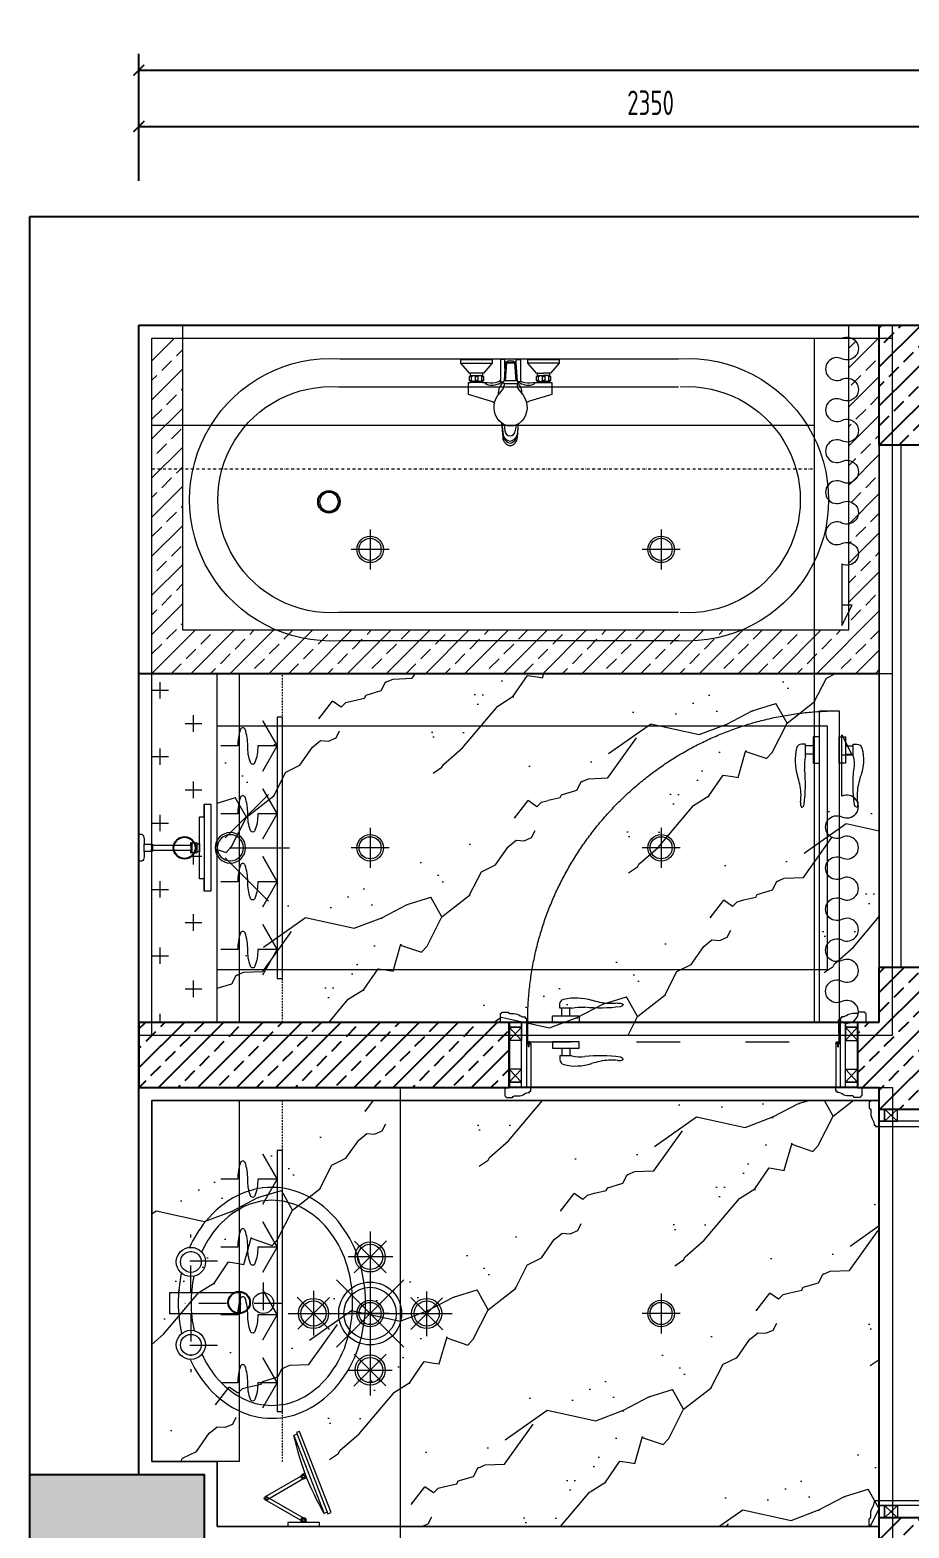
# Model space of a CAD drawing. Header units: millimetres. Extents: x 3162 to 221128, y -144913 to 11496.
# Drawn here: x 15367 to 17385, y -116039 to -112598 of the extents above; entities that cross this region are included whole.
import ezdxf

# ---------------------------------------------------------------- set-up
doc = ezdxf.new("R2010")
doc.units = ezdxf.units.MM
doc.header["$LTSCALE"] = 10
for name, pattern in [('ACAD_ISO03W100', [30, 12, -18]), ('CENTER', [50.8, 31.75, -6.35, 6.35, -6.35]), ('DASH', [8.89, 6.35, -2.54]), ('DASHDOT2', [12.7, 6.35, -3.175, 0, -3.175]), ('DOTE', [61.468, 50.8, -5.08, 0.508, -5.08]), ('HIDDEN', [9.525, 6.35, -3.175])]:
    doc.linetypes.add(name, pattern=pattern)
doc.layers.get('Defpoints').update_dxf_attribs({"color": 250})
for name, color, linetype, lineweight in [('FC-Doorsill【门槛线】', 8, 'Continuous', 0), ('FC-Hatch【平面填充】', 250, 'Continuous', 0), ('FC-Material【地坪分割线】', 138, 'Continuous', 0), ('FF-Complete【墙体完成线】', 6, 'Continuous', 0), ('FF-Curtain【平面窗帘】', 32, 'Continuous', 0), ('FF-Door【门】', 51, 'Continuous', 0), ('FF-FIXT【洁具】', 31, 'Continuous', 0), ('FF-MT【门套】', 20, 'Continuous', 0), ('FF-Win【窗】', 132, 'Continuous', 0), ('RC-dimensions', 44, 'Continuous', 0), ('RC-Lamplight【灯带】', 205, 'DASHDOT2', 0), ('RC-Lamps【天花灯具】', 2, 'Continuous', 0), ('RC-Modelling【天花造型】', 30, 'Continuous', 0), ('Wall Solid', 252, 'Continuous', 0)]:
    doc.layers.add(name, color=color, linetype=linetype, lineweight=lineweight)
for name, color, linetype in [('SYMBOL【符号】', 136, 'Continuous'), ('WALL_NEW【新建墙体】', 4, 'Continuous'), ('WALL【墙体】', 7, 'Continuous')]:
    doc.layers.add(name, color=color, linetype=linetype)
doc.styles.add('尺寸标注', font='ARCHS.SHX', dxfattribs={"width": 0.8})
doc.dimstyles.new('海龙1：25', dxfattribs={"dimscale": 25, "dimtxt": 2.25, "dimasz": 1, "dimexe": 1.5, "dimexo": 1, "dimgap": 1, "dimtad": 1, "dimdec": 0, "dimrnd": 5, "dimdsep": 46, "dimtxsty": '尺寸标注', "dimblk": 'ARCHTICK', "dimblk1": 'ARCHTICK', "dimblk2": 'ARCHTICK', "dimcen": 1, "dimclrd": 44, "dimclre": 44, "dimclrt": 2, "dimadec": 0, "dimazin": 0, "dimtfac": 1, "dimtdec": 0, "dimtix": 1, "dimtmove": 2, "dimatfit": 3, "dimldrblk": 'hl_arrow2', "dimfxl": 5, "dimfxlon": 1, "dimarcsym": 0})

# ---------------------------------------------------------------- blocks, each defined once
blk = doc.blocks.new('平面洗手盆_01')
at = {"linetype": 'DASHDOT2'}
for p, q in [((69.5, 23.9), (69.5, 157.9)), ((130.9, 96.8), (25.6, 96.8)), ((235.6, 47.8), (235.6, -47.9)), ((278.3, -0.1), (25.5, 0)), ((69.4, -24), (69.4, -157.9)), ((130.8, -96.9), (25.5, -96.8))]:
    blk.add_line(p, q, dxfattribs=at)
for p, q in [((182.6, 23.9), (20, 23.9)), ((20, 23.9), (20, -23.9)), ((182.6, 23.9), (182.5, -24)), ((182.5, -24), (20, -23.9))]:
    blk.add_line(p, q)
for centre, radius in [((69.5, 95.2), 33.5), ((69.5, 95.2), 23.9), ((235.6, 0.6), 23.9), ((69.4, -95.2), 33.5), ((69.4, -95.2), 23.9)]:
    blk.add_circle(centre, radius)
for centre, radius, start, end in [((277.5, 47.4), 224.1, 117.0522, 140.9541), ((255.4, 90.6), 175.7, 62.9478, 117.0522), ((233.4, 47.4), 224.1, 39.0459, 62.9478), ((277.5, 47.4), 194.7, 117.0522, 140.9541), ((255.4, 90.6), 146.2, 62.9478, 117.0522), ((233.4, 47.4), 194.7, 39.0459, 62.9478), ((312, 19.4), 268.6, 140.9541, 156.021), ((198.8, 19.4), 268.6, 18.571, 39.0459), ((312, 19.4), 239.1, 140.9541, 155.6677), ((198.8, 19.4), 239.1, 18.571, 39.0459), ((144.5, 1.2), 325.9, 360, 18.571), ((366.3, 1.2), 325.9, 167.8612, 192.4926), ((144.5, 1.2), 296.4, 0, 18.571), ((366.3, 1.2), 296.4, 168.0916, 192.4003), ((144.5, 1.2), 296.4, 341.429, 360), ((144.5, 1.2), 325.9, 341.429, 360), ((198.8, -17.1), 239.1, 320.9541, 341.429), ((198.8, -17.1), 268.6, 320.9541, 341.429), ((312, -17.1), 268.6, 204.5507, 219.0459), ((312, -17.1), 239.1, 204.736, 219.0459), ((277.5, -45.1), 194.7, 219.0459, 242.9478), ((233.4, -45.1), 194.7, 297.0522, 320.9541), ((277.5, -45.1), 224.1, 219.0459, 242.9478), ((233.4, -45.1), 224.1, 297.0522, 320.9541), ((255.4, -88.2), 146.2, 242.9478, 297.0522), ((255.4, -88.2), 175.7, 242.9478, 297.0522)]:
    blk.add_arc(centre, radius, start, end)
blk = doc.blocks.new('花洒平面')
at = {"color": 8}
for p, q in [((0, 207.8), (0, 345.7)), ((-23.2, 198.2), (-122.7, 297.6)), ((23.2, 198.2), (122.7, 297.6)), ((100, 150), (-100, 150)), ((10, 139.4), (-10, 139.4)), ((7.6, 138.4), (-7.5, 138.4)), ((11, 121.4), (-11, 121.4)), ((9.5, 133.4), (-9.5, 133.4)), ((6, 119.4), (-6, 119.4)), ((-8.5, 12), (8.5, 12)), ((-6.5, 32), (6.5, 32))]:
    blk.add_line(p, q, dxfattribs=at)
blk.add_lwpolyline([(11, 131.4, 0.992115), (11, 133.4), (9.5, 133.4, 0.130917), (7.6, 138.4), (9.5, 138.4, 0.413995), (10, 139.4), (71.3, 139.4), (71.3, 150), (100, 150), (100, 165), (-100, 165), (-100, 150), (-71.3, 150), (-71.3, 139.4), (-10, 139.4, 0.413995), (-9.5, 138.4), (-7.5, 138.4, 0.130917), (-9.5, 133.4), (-11, 133.4, 0.992115), (-11, 131.4, 0.003958), (-11, 131.4, 0.080962), (-11, 121.4, 1), (-11, 119.4), (-6, 119.4), (-6, 32), (-6.5, 32, 0.414214), (-8.5, 30), (-8.5, 12), (-21, 12, 0.261972), (-31, 7), (-31, 0), (31, 0), (31, 7, 0.261972), (21, 12), (8.5, 12), (8.5, 30, 0.414214), (6.5, 32), (6, 32), (6, 119.4), (11, 119.4, 1), (11, 121.4, 0.080962), (11, 131.4)], format="xyb")
blk.add_lwpolyline([(8.5, 30, -0.375464), (2.6, 29, 0.238002), (-2.6, 29, -0.375464), (-8.5, 30)], format="xyb", dxfattribs=at)
for radius in [35, 30]:
    blk.add_circle((0, 210), radius, dxfattribs=at)
blk = doc.blocks.new('卫_成品浴缸03')
for p, q in [((-324, 1122.3), (-324, 344.7)), ((324, 344.7), (324, 1122.3))]:
    blk.add_line(p, q)
at = {"color": 8}
for p, q in [((-259.2, 1122.3), (-259.2, 342.5)), ((259.2, 342.5), (259.2, 1122.3)), ((241.4, 831.6), (226.7, 780.7)), ((269.5, 831.6), (241.4, 831.6)), ((269.5, 826.6), (269.5, 831.6)), ((271.7, 826.6), (269.5, 826.6)), ((269.5, 798.7), (269.5, 826.6)), ((274, 828.6), (271.7, 826.6)), ((271.7, 826.6), (271.7, 812.7)), ((283, 828.6), (274, 828.6)), ((274, 828.6), (274, 824.6)), ((285.2, 826.6), (283, 828.6)), ((283, 824.6), (283, 828.6)), ((290.9, 826.6), (285.2, 826.6)), ((285.2, 826.6), (285.2, 812.7)), ((313.4, 848.6), (290.9, 828.6)), ((290.9, 828.6), (290.9, 826.6)), ((290.9, 826.6), (290.9, 812.7)), ((322.4, 848.6), (313.4, 848.6)), ((313.4, 848.6), (313.4, 776.7)), ((322.4, 776.7), (322.4, 848.6)), ((269.5, 787.7), (269.5, 798.7)), ((269.5, 798.7), (271.7, 798.7)), ((274, 824.6), (271.7, 822.6)), ((274, 815.7), (271.7, 817.7)), ((271.7, 798.7), (271.7, 812.7)), ((274, 809.7), (271.7, 807.7)), ((274, 800.7), (271.7, 802.7)), ((271.7, 798.7), (274, 796.7)), ((274, 824.6), (283, 824.6)), ((274, 815.7), (274, 812.7)), ((283, 815.7), (274, 815.7)), ((274, 809.7), (274, 812.7)), ((283, 809.7), (274, 809.7)), ((274, 796.7), (274, 800.7)), ((274, 800.7), (283, 800.7)), ((274, 796.7), (283, 796.7)), ((283, 824.6), (285.2, 821.6)), ((285.2, 817.7), (283, 815.7)), ((283, 815.7), (283, 812.7)), ((283, 809.7), (283, 812.7)), ((285.2, 807.7), (283, 809.7)), ((283, 800.7), (285.2, 803.7)), ((283, 800.7), (283, 796.7)), ((283, 796.7), (285.2, 798.7)), ((285.2, 798.7), (285.2, 812.7)), ((285.2, 798.7), (290.9, 798.7)), ((290.9, 798.7), (290.9, 812.7)), ((290.9, 798.7), (290.9, 796.7)), ((290.9, 796.7), (313.4, 776.7)), ((255.4, 753.9), (239.9, 765.6)), ((322.4, 759.7), (270.6, 759.7)), ((270.6, 759.7), (270.6, 752.6)), ((313.4, 776.7), (322.4, 776.7)), ((322.4, 749.7), (322.4, 759.7)), ((143.5, 752.7), (174.9, 755.4)), ((174.4, 754.6), (148, 751.7)), ((171.8, 749.4), (158.1, 747.7)), ((172.7, 722), (158.1, 723.8)), ((266.1, 751.7), (262, 751.7)), ((266.1, 751.7), (266.1, 721.8)), ((315.5, 746.2), (272.8, 749.2)), ((315.5, 727.3), (272.8, 724.3)), ((315.6, 748.7), (272.9, 751.7)), ((272.9, 751.7), (272.9, 721.8)), ((315.6, 724.8), (272.9, 721.8)), ((301.4, 749.7), (322.4, 749.7)), ((301.4, 723.8), (322.4, 723.8)), ((313.4, 748.7), (313.4, 724.6)), ((315.6, 748.7), (315.6, 724.8)), ((322.4, 723.8), (322.4, 713.8)), ((176.3, 716), (143.5, 718.8)), ((175.8, 716.8), (148, 719.8)), ((226.7, 690.8), (241.4, 639.9)), ((255.4, 719.6), (239.9, 707.9)), ((266.1, 721.8), (262, 721.8)), ((270.6, 713.8), (270.6, 720.9)), ((322.4, 713.8), (270.6, 713.8)), ((313.4, 694.8), (290.9, 674.8)), ((313.4, 622.9), (313.4, 694.8)), ((322.4, 694.8), (313.4, 694.8)), ((322.4, 622.9), (322.4, 694.8)), ((269.5, 672.8), (269.5, 683.8)), ((269.5, 672.8), (269.5, 644.9)), ((271.7, 672.8), (269.5, 672.8)), ((274, 674.8), (271.7, 672.8)), ((271.7, 672.8), (271.7, 644.9)), ((274, 670.8), (271.7, 668.8)), ((274, 661.8), (271.7, 663.8)), ((274, 655.9), (271.7, 653.9)), ((274, 674.8), (274, 670.8)), ((283, 674.8), (274, 674.8)), ((274, 670.8), (283, 670.8)), ((283, 661.8), (274, 661.8)), ((274, 661.8), (274, 658.8)), ((274, 655.9), (274, 658.8)), ((283, 655.9), (274, 655.9)), ((283, 670.8), (283, 674.8)), ((285.2, 672.8), (283, 674.8)), ((283, 670.8), (285.2, 667.8)), ((285.2, 663.8), (283, 661.8)), ((283, 661.8), (283, 658.8)), ((283, 655.9), (283, 658.8)), ((285.2, 653.9), (283, 655.9)), ((285.2, 644.9), (285.2, 672.8)), ((290.9, 672.8), (285.2, 672.8)), ((290.9, 674.8), (290.9, 672.8)), ((290.9, 672.8), (290.9, 644.9)), ((241.4, 639.9), (269.5, 639.9)), ((269.5, 639.9), (269.5, 644.9)), ((269.5, 644.9), (271.7, 644.9)), ((274, 646.9), (271.7, 648.9)), ((271.7, 644.9), (274, 642.9)), ((274, 642.9), (274, 646.9)), ((274, 646.9), (283, 646.9)), ((274, 642.9), (283, 642.9)), ((283, 646.9), (285.2, 649.9)), ((283, 646.9), (283, 642.9)), ((283, 642.9), (285.2, 644.9)), ((285.2, 644.9), (290.9, 644.9)), ((290.9, 644.9), (290.9, 642.9)), ((290.9, 642.9), (313.4, 622.9)), ((313.4, 622.9), (322.4, 622.9))]:
    blk.add_line(p, q, dxfattribs=at)
blk.add_circle((-4.7, 319.9), 21.5, dxfattribs=at)
for centre, start, end in [((0, 1142.4), 356.4617, 183.5383), ((0, 324.6), 176.4617, 3.5383)]:
    blk.add_arc(centre, 324.6, start, end)
for centre, start, end in [((0, 1142.4), 356.4617, 183.5383), ((0, 324.6), 176.0449, 3.9551)]:
    blk.add_arc(centre, 259.8, start, end, dxfattribs=at)
at = {"color": 8, "extrusion": (0, 0, -1)}
for centre, major_axis, start_param, end_param in [((277.2, 783.9), (-13.5, 0), 0.153708, 0.963491), ((191.4, 788.7), (36.4, 0), 0.249587, 0.494131), ((244.8, 736.1), (-30.3, 0), 1.52385, 2.478053), ((315.7, 778.6), (-52.5, 0), -0.53621, 0.153708), ((323.3, 777.7), (55, 0), 2.85166, 3.34824), ((283.8, 767.2), (13.8, 0), 2.483395, 2.85166), ((145.5, 733.9), (-21.3, 0), 0.095859, 1.474937), ((145.5, 737.6), (-21.3, 0), -1.474937, -0.095859), ((150.5, 733.5), (20.7, 0), 3.263435, 4.590547), ((150.5, 738), (20.7, 0), 1.692639, 3.01975), ((158.3, 732.4), (24.1, 0), 3.29971, 4.270477), ((158.3, 739.1), (-24.1, 0), -1.128884, -0.158118), ((159.8, 736.3), (-13, 0), -0.048768, 1.438245), ((159.8, 735.2), (-13, 0), -1.438245, 0.048768), ((262, 760.7), (-10.1, 0), 4.712389, 5.418301), ((290.3, 736.8), (-28.7, 0), 2.651635, 3.63155), ((191.4, 682.8), (-36.4, 0), 2.585488, 2.892006), ((244.8, 735.4), (30.3, 0), 0.57261, 1.697033), ((262, 712.8), (10.1, 0), 4.006477, 4.712389), ((315.7, 693), (52.5, 0), 2.987885, 3.677803), ((323.3, 693.8), (-55, 0), -0.206647, 0.289932), ((283.8, 704.3), (13.8, 0), 3.431525, 4.027665), ((277.2, 687.6), (-13.5, 0), -0.963491, -0.153708)]:
    blk.add_ellipse(centre, major_axis=major_axis, ratio=0.887779, start_param=start_param, end_param=end_param, dxfattribs=at)
at = {"color": 8}
for centre, major_axis, start_param, end_param in [((212.1, 736.8), (-42.8, 0), 4.006477, 8.559894), ((269.5, 747.7), (-5.63, 0), 4.068888, 5.35589), ((269.5, 725.8), (-5.63, 0), 0.927295, 2.214297)]:
    blk.add_ellipse(centre, major_axis=major_axis, ratio=0.887779, start_param=start_param, end_param=end_param, dxfattribs=at)
blk = doc.blocks.new('hlw_3_1200_150')
for p, q in [((-0.5, 0.0625), (0.5, 0.0625)), ((-0.5, -0.0625), (0.5, -0.0625))]:
    blk.add_line(p, q)
at = {"linetype": 'HIDDEN', "ltscale": 15}
for p, q in [((-0.5, 0.0208), (0.5, 0.0208)), ((-0.5, -0.0208), (0.5, -0.0208))]:
    blk.add_line(p, q, dxfattribs=at)
blk = doc.blocks.new('门套线03')
at = {"ltscale": 100}
blk.add_lwpolyline([(60, 0), (60, 19.7, -0.339185), (56.6, 23.1), (42, 23.1, -0.360475), (38.5, 19.7), (29.2, 19.7, 0.137802), (14.5, 14.7, -0.16589), (3.4, 11.9), (3.4, 8.7), (0, 8.7), (0, 0)], format="xyb", close=True, dxfattribs=at)
blk = doc.blocks.new('hld_27_858.722_150_门把手01_门套线03_45_0_0_3_40_0_1_1')
at = {"layer": 'FC-Doorsill【门槛线】'}
for p, q in [((-0.5, 0.0799), (0.5, 0.0799)), ((-0.5, -0.0799), (0.5, -0.0799))]:
    blk.add_line(p, q, dxfattribs=at)
at = {"layer": 'FF-MT【门套】', "color": 250}
for p, q in [((-0.4702, 0.0671), (-0.5, 0.0352)), ((-0.4702, 0.0352), (-0.5, 0.0671)), ((0.4702, 0.0671), (0.5, 0.0352)), ((0.4702, 0.0352), (0.5, 0.0671)), ((-0.5, -0.0352), (-0.4702, -0.0671)), ((-0.5, -0.0671), (-0.4702, -0.0352)), ((0.5, -0.0352), (0.4702, -0.0671)), ((0.5, -0.0671), (0.4702, -0.0352))]:
    blk.add_line(p, q, dxfattribs=at)
for points in [[(-0.5, 0.0799), (-0.4702, 0.0799), (-0.4702, 0.0671), (-0.5, 0.0671)], [(-0.4702, 0.0799), (-0.4574, 0.0799), (-0.4574, -0.0799), (-0.4702, -0.0799)], [(0.4702, 0.0799), (0.4574, 0.0799), (0.4574, -0.0799), (0.4702, -0.0799)], [(0.5, 0.0799), (0.4702, 0.0799), (0.4702, 0.0671), (0.5, 0.0671)], [(-0.4702, 0.0671), (-0.4702, 0.0352), (-0.5, 0.0352), (-0.5, 0.0671)], [(0.4702, 0.0671), (0.4702, 0.0352), (0.5, 0.0352), (0.5, 0.0671)], [(-0.5, -0.0352), (-0.5, -0.0671), (-0.4702, -0.0671), (-0.4702, -0.0352)], [(0.5, -0.0352), (0.5, -0.0671), (0.4702, -0.0671), (0.4702, -0.0352)], [(-0.5, -0.0799), (-0.4702, -0.0799), (-0.4702, -0.0671), (-0.5, -0.0671)], [(0.5, -0.0799), (0.4702, -0.0799), (0.4702, -0.0671), (0.5, -0.0671)]]:
    blk.add_lwpolyline(points, close=True, dxfattribs=at)
at = {"layer": 'FF-MT【门套】'}
for points in [[(-0.5, 0.0799), (-0.4574, 0.0799), (-0.4574, -0.0799), (-0.5, -0.0799)], [(0.5, 0.0799), (0.4574, 0.0799), (0.4574, -0.0799), (0.5, -0.0799)]]:
    blk.add_lwpolyline(points, close=True, dxfattribs=at)
at = {"layer": 'FF-MT【门套】', "zscale": 0.001065277593367}
for p, xscale, yscale in [((-0.4574, 0.0799), -0.001065277593367, 0.001065277593367), ((0.4574, 0.0799), 0.001065277593367, 0.001065277593367), ((-0.4574, -0.0799), -0.001065277593367, -0.001065277593367), ((0.4574, -0.0799), 0.001065277593367, -0.001065277593367)]:
    blk.add_blockref('门套线03', p, dxfattribs=dict(at, xscale=xscale, yscale=yscale))
blk = doc.blocks.new('_ArchTick')
at = {"color": 2, "linetype": 'ByBlock', "const_width": 0.15}
blk.add_lwpolyline([(-0.5, -0.5), (0.5, 0.5)], dxfattribs=at)
blk = doc.blocks.new('*D1461')
at = {"layer": 'Defpoints', "color": 0, "transparency": 16777216}
for p in [(17966.9, -112819.6), (15616.9, -112969.6), (17966.9, -112969.6)]:
    blk.add_point(p, dxfattribs=at)
at = {"layer": 'RC-dimensions', "color": 44, "lineweight": -2, "transparency": 16777216}
for p, q in [((15616.9, -112944.6), (15616.9, -112782.1)), ((17966.9, -112944.6), (17966.9, -112782.1)), ((15616.9, -112819.6), (17966.9, -112819.6))]:
    blk.add_line(p, q, dxfattribs=at)
at = {"layer": 'RC-dimensions', "color": 44, "lineweight": -2, "transparency": 16777216, "xscale": 25, "yscale": 25, "zscale": 25, "rotation": 180}
blk.add_blockref('_ArchTick', (15616.9, -112819.6), dxfattribs=at)
at = {"layer": 'RC-dimensions', "color": 44, "lineweight": -2, "transparency": 16777216, "xscale": 25, "yscale": 25, "zscale": 25}
blk.add_blockref('_ArchTick', (17966.9, -112819.6), dxfattribs=at)
at = {"layer": 'RC-dimensions', "color": 2, "transparency": 16777216, "insert": (16791.9, -112765.3), "char_height": 56.25, "attachment_point": 5, "style": '尺寸标注'}
blk.add_mtext('2350', dxfattribs=at)
blk = doc.blocks.new('hl_arrow2')
at = {"color": 2}
blk.add_line((-0.22, 0), (-1, 0), dxfattribs=at)
blk.add_lwpolyline([(-0.22, 0), (-0.86, -0.69), (-0.65, -0.86), (0, 0), (-0.65, 0.86), (-0.86, 0.69)], close=True, dxfattribs=at)
for points in [[(-0.86, 0.69), (-0.65, 0.86), (-0.22, 0), (0, 0)], [(-0.86, -0.69), (-0.65, -0.86), (-0.22, 0), (0, 0)]]:
    blk.add_solid(points, dxfattribs=at)
blk = doc.blocks.new('*D1464')
at = {"layer": 'Defpoints', "color": 0, "transparency": 16777216}
for p in [(22816.9, -112690.5), (15616.9, -112840.5), (22816.9, -112840.5)]:
    blk.add_point(p, dxfattribs=at)
at = {"layer": 'RC-dimensions', "color": 44, "lineweight": -2, "transparency": 16777216}
for p, q in [((15616.9, -112815.5), (15616.9, -112653)), ((22816.9, -112815.5), (22816.9, -112653)), ((15616.9, -112690.5), (22816.9, -112690.5))]:
    blk.add_line(p, q, dxfattribs=at)
at = {"layer": 'RC-dimensions', "color": 44, "lineweight": -2, "transparency": 16777216, "xscale": 25, "yscale": 25, "zscale": 25, "rotation": 180}
blk.add_blockref('_ArchTick', (15616.9, -112690.5), dxfattribs=at)
at = {"layer": 'RC-dimensions', "color": 44, "lineweight": -2, "transparency": 16777216, "xscale": 25, "yscale": 25, "zscale": 25}
blk.add_blockref('_ArchTick', (22816.9, -112690.5), dxfattribs=at)
at = {"layer": 'RC-dimensions', "color": 2, "transparency": 16777216, "insert": (19216.9, -112635), "char_height": 56.25, "attachment_point": 5, "style": '尺寸标注'}
blk.add_mtext('7200', dxfattribs=at)
blk = doc.blocks.new('HL_Door_Hinge')
at = {"color": 0, "linetype": 'DOTE', "ltscale": 0.04}
for p, q in [((-4, 3), (4, 3)), ((0, -1), (0, 7))]:
    blk.add_line(p, q, dxfattribs=at)
at = {"color": 0, "linetype": 'DASH', "ltscale": 5}
for p, q in [((-2, -26), (-2, 0.8)), ((-0.5, -26), (-0.5, 0)), ((0.5, -26), (0.5, 0)), ((2, -26), (2, 0.8)), ((-0.5, -26), (-2, -26)), ((0.5, -26), (2, -26))]:
    blk.add_line(p, q, dxfattribs=at)
for radius in [3, 2]:
    blk.add_circle((0, 3), radius, dxfattribs=at)
blk = doc.blocks.new('HL_Door_Seal')
at = {"color": 0}
for p, q in [((5, 0), (-5, 0)), ((-1, 6), (-0.5, 6.5)), ((-1, 6), (-0.5, 6)), ((-1, 5.5), (-0.5, 6)), ((-1, 5.5), (-0.5, 5.5)), ((-1, 5), (-0.5, 5.5)), ((-1, 4.5), (-0.5, 5)), ((-1, 5), (-0.5, 5)), ((-1, 4.5), (-0.5, 4.5)), ((-1, 4), (-0.5, 4.5)), ((-1, 4), (-0.5, 4)), ((-1, 3.5), (-0.5, 4)), ((-1, 3.5), (-0.5, 3.5)), ((-1, 3), (-0.5, 3.5)), ((-1, 3), (-0.5, 3)), ((-1, 2.5), (-0.5, 3)), ((-1, 2.5), (-0.5, 2.5)), ((-1, 2), (-0.5, 2.5)), ((-1, 2), (-0.5, 2)), ((-1, 1.5), (-0.5, 2)), ((-1, 1.5), (-0.5, 1.5)), ((-1, 1), (-0.5, 1.5)), ((-1, 1), (-0.5, 1)), ((-1, 0.5), (-0.5, 1)), ((-1, 0.5), (-0.5, 0.5)), ((-1, 0), (-0.5, 0.5)), ((-0.5, 6.5), (0.5, 6.5)), ((1, 6), (0.5, 6.5)), ((1, 6), (0.5, 6)), ((1, 5.5), (0.5, 6)), ((1, 5.5), (0.5, 5.5)), ((1, 5), (0.5, 5.5)), ((1, 5), (0.5, 5)), ((1, 4.5), (0.5, 5)), ((1, 4.5), (0.5, 4.5)), ((1, 4), (0.5, 4.5)), ((1, 4), (0.5, 4)), ((1, 3.5), (0.5, 4)), ((1, 3.5), (0.5, 3.5)), ((1, 3), (0.5, 3.5)), ((1, 3), (0.5, 3)), ((1, 2.5), (0.5, 3)), ((1, 2.5), (0.5, 2.5)), ((1, 2), (0.5, 2.5)), ((1, 2), (0.5, 2)), ((1, 1.5), (0.5, 2)), ((1, 1.5), (0.5, 1.5)), ((1, 1), (0.5, 1.5)), ((1, 1), (0.5, 1)), ((1, 0.5), (0.5, 1)), ((1, 0.5), (0.5, 0.5)), ((1, 0), (0.5, 0.5))]:
    blk.add_line(p, q, dxfattribs=at)
blk.add_lwpolyline([(-3.9, -1, 0.774597), (3.9, -1)], format="xyb", close=True, dxfattribs=at)
blk.add_arc((0, 0), 5, 180, 0.0005, dxfattribs=at)
blk = doc.blocks.new('门把手02')
at = {"color": 250}
for p, q in [((-13.5, 32.2), (-13.5, 40.9)), ((-30.4, 14.6), (-15.2, 14.6)), ((-30.4, 0), (-30.4, 14.6)), ((30.4, 0), (-30.4, 0)), ((-15.2, 14.6), (19.6, 14.6)), ((-15.2, 14.6), (19.6, 14.6)), ((12.9, 32.2), (-13.5, 32.2)), ((-9.4, 14.6), (-9.4, 32.2)), ((9.4, 14.6), (9.4, 32.2)), ((19.6, 14.6), (30.4, 14.6)), ((30.4, 14.6), (30.4, 0))]:
    blk.add_line(p, q, dxfattribs=at)
at = {"color": 250, "extrusion": (0, 0, -1)}
for centre, major_axis, start_param, end_param in [((-1.3, 40.9), (-8.59, 8.59), 5.497787, 6.813202), ((23.4, -64.1), (-0.1, 120), -0.233047, 0.306451), ((33.8, -51.4), (0, 86), -0.231441, 0.114669), ((79.3, 368.4), (-0.1, 336.3), 3.005111, 3.247916), ((107.8, 189.2), (1.8, 147), 3.194781, 3.464277), ((105.2, 172), (-91.7, 91.7), 3.813778, 3.981187), ((122.5, 24), (-13.7, 13.7), 0.647464, 1.248663), ((124, 43.6), (5.92, 5.92), 1.238085, 2.228964), ((130.6, 40.4), (-0.729, 0.729), 1.325662, 2.819982), ((12.9, 37.2), (3.58, 3.58), 2.124304, 2.356194)]:
    blk.add_ellipse(centre, major_axis=major_axis, ratio=1, start_param=start_param, end_param=end_param, dxfattribs=at)
blk = doc.blocks.new('hld_1_719.997_150_门把手02_门套线03_45_0_0_3_40_0_1_1')
at = {"layer": 'FC-Doorsill【门槛线】'}
for p, q in [((-0.5, 0.0938), (0.5, 0.0938)), ((-0.5, -0.0938), (0.5, -0.0938))]:
    blk.add_line(p, q, dxfattribs=at)
at = {"layer": 'FF-Door【门】'}
blk.add_lwpolyline([(-0.4469, 0.0938), (-0.3906, 0.0938), (-0.3906, 0.9875), (-0.4469, 0.9875)], close=True, dxfattribs=at)
at = {"layer": 'FF-Door【门】', "color": 250, "linetype": 'ACAD_ISO03W100', "ltscale": 0.001042}
blk.add_lwpolyline([(-0.4469, 0.0938), (0.4469, 0.0938), (0.4469, 0.0375), (-0.4469, 0.0375)], close=True, dxfattribs=at)
at = {"layer": 'FF-Door【门】', "color": 8, "linetype": 'HIDDEN', "ltscale": 0.6}
blk.add_arc((-0.4469, 0.0938), 0.8937, 0, 90, dxfattribs=at)
at = {"layer": 'FF-MT【门套】', "color": 250}
for p, q in [((-0.465, 0.0788), (-0.5, 0.0413)), ((-0.465, 0.0413), (-0.5, 0.0788)), ((0.465, 0.0788), (0.5, 0.0413)), ((0.465, 0.0413), (0.5, 0.0788)), ((-0.5, -0.0413), (-0.465, -0.0788)), ((-0.5, -0.0788), (-0.465, -0.0413)), ((0.5, -0.0413), (0.465, -0.0788)), ((0.5, -0.0788), (0.465, -0.0413))]:
    blk.add_line(p, q, dxfattribs=at)
for points in [[(-0.5, 0.0938), (-0.465, 0.0938), (-0.465, 0.0788), (-0.5, 0.0788)], [(-0.465, 0.0938), (-0.45, 0.0938), (-0.45, -0.0938), (-0.465, -0.0938)], [(0.465, 0.0938), (0.45, 0.0938), (0.45, -0.0938), (0.465, -0.0938)], [(0.5, 0.0938), (0.465, 0.0938), (0.465, 0.0788), (0.5, 0.0788)], [(-0.465, 0.0788), (-0.465, 0.0413), (-0.5, 0.0413), (-0.5, 0.0788)], [(0.465, 0.0788), (0.465, 0.0413), (0.5, 0.0413), (0.5, 0.0788)], [(-0.5, -0.0413), (-0.5, -0.0788), (-0.465, -0.0788), (-0.465, -0.0413)], [(0.5, -0.0413), (0.5, -0.0788), (0.465, -0.0788), (0.465, -0.0413)], [(-0.5, -0.0938), (-0.465, -0.0938), (-0.465, -0.0788), (-0.5, -0.0788)], [(0.5, -0.0938), (0.465, -0.0938), (0.465, -0.0788), (0.5, -0.0788)]]:
    blk.add_lwpolyline(points, close=True, dxfattribs=at)
at = {"layer": 'FF-MT【门套】'}
for points in [[(-0.5, 0.0938), (-0.45, 0.0938), (-0.45, 0.0313), (-0.4375, 0.0313), (-0.4375, -0.0938), (-0.5, -0.0938)], [(0.5, 0.0938), (0.45, 0.0938), (0.45, 0.0313), (0.4375, 0.0313), (0.4375, -0.0938), (0.5, -0.0938)]]:
    blk.add_lwpolyline(points, close=True, dxfattribs=at)
at = {"layer": 'FF-Door【门】', "color": 250, "yscale": 0.001250004383543, "zscale": 0.001250004383543}
for name, p, xscale, rotation in [('门把手02', (-0.4469, 0.875), -0.001250004383543, 90.00000000000593), ('门把手02', (-0.3906, 0.875), 0.001250004383543, 270.0000000000178), ('HL_Door_Seal', (-0.4437, 0.0313), 0.001250004383543, 180.0000000000119), ('HL_Door_Seal', (0.4437, 0.0313), -0.001250004383543, 180)]:
    blk.add_blockref(name, p, dxfattribs=dict(at, xscale=xscale, rotation=rotation))
at = {"layer": 'FF-Door【门】', "color": 250, "zscale": 0.001250004383543}
for name, p, xscale, yscale in [('门把手02', (0.3375, 0.0938), -0.001250004383543, 0.001250004383543), ('HL_Door_Hinge', (-0.4484, 0.0938), 0.001250004383543, 0.001250004383543), ('门把手02', (0.3375, 0.0375), -0.001250004383543, -0.001250004383543)]:
    blk.add_blockref(name, p, dxfattribs=dict(at, xscale=xscale, yscale=yscale))
at = {"layer": 'FF-MT【门套】', "zscale": 0.001250004383543}
for p, xscale, yscale in [((-0.45, 0.0938), -0.001250004383543, 0.001250004383543), ((0.45, 0.0938), 0.001250004383543, 0.001250004383543), ((-0.4375, -0.0938), -0.001250004383543, -0.001250004383543), ((0.4375, -0.0938), 0.001250004383543, -0.001250004383543)]:
    blk.add_blockref('门套线03', p, dxfattribs=dict(at, xscale=xscale, yscale=yscale))
blk = doc.blocks.new('圆形筒灯')
at = {"color": 8, "linetype": 'CENTER'}
for p, q in [((0, 1.81), (0, -1.81)), ((1.72, 0), (-1.72, 0))]:
    blk.add_line(p, q, dxfattribs=at)
blk.add_ellipse((0, 0), major_axis=(-0.849, 0.849), ratio=1, start_param=2.35586823723317, end_param=8.639053544412757)
at = {"color": 8}
blk.add_ellipse((0, 0), major_axis=(0.707, 0.707), ratio=1, start_param=5.498714316925569, end_param=11.78189962410515, dxfattribs=at)
blk = doc.blocks.new('大吊灯')
at = {"color": 8}
for p, q in [((0, 376.2), (0, -376.2)), ((74.5, 334.4), (-73.6, 186.3)), ((72.9, 187), (-72, 331.9)), ((104.1, 259.9), (-100.7, 259.9)), ((154.2, -154.2), (-154.2, 154.2)), ((154.2, 154.2), (-154.2, -154.2)), ((-334.4, 74.5), (-186.3, -73.6)), ((-187, 72.9), (-331.9, -72)), ((-259.9, 104.1), (-259.9, -100.7)), ((334.4, -74.5), (186.3, 73.6)), ((187, -72.9), (331.9, 72)), ((259.9, -104.1), (259.9, 100.7)), ((-376.2, 0), (376.2, 0)), ((-74.5, -334.4), (73.6, -186.3)), ((-72.9, -187), (72, -331.9)), ((-104.1, -259.9), (100.7, -259.9))]:
    blk.add_line(p, q, dxfattribs=at)
for centre, major_axis, start_param, end_param in [((0, 259.9), (0, 69.3), -1.570342718129233, 4.712842589050354), ((0, 0), (0, 144.4), 4.712226, 10.995411), ((-259.9, 0), (0, 69.3), 4.712260247178278, 10.99544555435786), ((259.9, 0), (0, 69.3), 4.711943, 10.995128), ((0, -259.9), (0, 69.3), -1.570342718129233, 4.712842589050354)]:
    blk.add_ellipse(centre, major_axis=major_axis, ratio=1, start_param=start_param, end_param=end_param)
for centre, major_axis, start_param, end_param in [((0, 259.9), (0.1, 57.8), -1.569728, 4.713457), ((0, 0), (0, 120.3), -1.570528, 4.712657), ((-259.9, 0), (0, 57.8), 4.711804, 10.994989), ((259.9, 0), (0, 57.8), 4.712315, 10.9955), ((0, -259.9), (0.1, 57.8), -1.569728, 4.713457)]:
    blk.add_ellipse(centre, major_axis=major_axis, ratio=1, start_param=start_param, end_param=end_param, dxfattribs=at)
blk = doc.blocks.new('侧回风')
for points in [[(-291.5, 45.4), (-233.9, 12.5), (-176.3, 45.4), (-233.9, 12.5), (-233.9, 57.2, -0.094519), (-272.2, 63.5, -0.69809), (-272.2, 73.7, -0.094519), (-233.9, 80, 0.094519), (-195.6, 86.3, 0.69809), (-195.6, 96.5, 0.094519), (-233.9, 102.8), (-233.9, 141.6)], [(-135.6, 45.4), (-78, 12.5), (-20.3, 45.4), (-78, 12.5), (-78, 57.2, -0.094519), (-116.2, 63.5, -0.69809), (-116.2, 73.7, -0.094519), (-78, 80, 0.094519), (-39.7, 86.3, 0.69809), (-39.7, 96.5, 0.094519), (-78, 102.8), (-78, 141.6)], [(20.3, 45.4), (78, 12.5), (135.6, 45.4), (78, 12.5), (78, 57.2, -0.094519), (39.7, 63.5, -0.69809), (39.7, 73.7, -0.094519), (78, 80, 0.094519), (116.2, 86.3, 0.69809), (116.2, 96.5, 0.094519), (78, 102.8), (78, 141.6)], [(176.3, 45.4), (233.9, 12.5), (291.5, 45.4), (233.9, 12.5), (233.9, 57.2, -0.094519), (195.6, 63.5, -0.69809), (195.6, 73.7, -0.094519), (233.9, 80, 0.094519), (272.2, 86.3, 0.69809), (272.2, 96.5, 0.094519), (233.9, 102.8), (233.9, 141.6)]]:
    blk.add_lwpolyline(points, format="xyb")
blk.add_lwpolyline([(-300, 0), (300, 0), (300, 12.5), (-300, 12.5)], close=True)
blk = doc.blocks.new('刮须镜平面')
at = {"color": 0, "ltscale": 0.4}
for p, q in [((-118.2, 1.9), (-68.3, 88.4)), ((-61.6, 84.6), (-111.6, -1.9)), ((-68.3, 84.6), (-18.3, -1.9)), ((-11.7, 1.9), (-61.6, 88.4)), ((-9.2, 36.5), (0, 36.5)), ((-9.2, -36.5), (-9.2, 36.5)), ((0, 36.5), (0, -36.5)), ((-218.4, 9.3), (-215.7, 16.4)), ((-32.2, -63), (-218.4, 9.3)), ((-215.7, 16.4), (-29.4, -55.8)), ((-212.1, 15), (-209.3, 22.2)), ((-209.3, 22.2), (-30.2, -47.3)), ((-122.3, -3.3), (-120.3, 2.1)), ((-9.2, 5.8), (-15, 5.8)), ((-111.6, -7.5), (-109.5, -2.1)), ((-9.2, -5.8), (-15, -5.8)), ((-33, -54.4), (-30.2, -47.3)), ((-29.4, -55.8), (-32.2, -63)), ((0, -36.5), (-9.2, -36.5))]:
    blk.add_line(p, q, dxfattribs=at)
for centre in [(-64.9, 86.5), (-114.9, 0), (-15, 0)]:
    blk.add_circle(centre, 3.07, dxfattribs=at)
for centre, radius, start, end in [((-64.9, 86.5), 3.84, 30, 210), ((-64.9, 86.5), 3.84, 330, 150), ((-335.4, -568.2), 603.7, 59.6373, 77.9472), ((-114.9, 0), 5.76, 338.7922, 158.7922), ((-114.9, 0), 3.84, 150, 330), ((-15, 0), 5.76, 90, 270), ((-15, 0), 3.84, 210, 30)]:
    blk.add_arc(centre, radius, start, end, dxfattribs=at)

msp = doc.modelspace()

# ---------------------------------------------------------------- hatches: boundary and pattern name
at = {"layer": 'FC-Hatch【平面填充】'}
h = msp.add_hatch(dxfattribs=at)
h.set_pattern_fill('钢筋混凝土', color=256, scale=75, pattern_type=2)
h.set_pattern_definition([(45, (-9323.15, -115730.21), (-53.033, 53.033), []), (50, (-9323.15, -115730.21), (107.58903, -9.41283), [11.25, -123.75]), (355, (-9323.15, -115730.21), (-20.81267, 112.82884), [9, -99]), (100.4514, (-9314.18, -115731), (86.77638, 103.4159), [9.561, -105.1713]), (46.1842, (-9323.15, -115700.21), (160.08613, -24.82784), [16.875, -185.625]), (96.6356, (-9309.8, -115702.28), (140.1994, 146.1177), [14.3416, -157.75695]), (351.1842, (-9323.15, -115700.21), (140.1993, 146.1178), [13.5, -148.5]), (21, (-9308.15, -115707.71), (89.53605, -60.39284), [11.25, -123.75]), (326, (-9308.15, -115707.71), (36.49734, 108.7725), [9, -99]), (71.4514, (-9300.69, -115712.74), (126.03335, 48.37956), [9.561, -105.1713]), (37.5, (-9323.148, -115730.21), (1.82398, 49.93408), [0.75, -97.8, 0.75, -100.5, 0.75, -99.375]), (7.5, (-9323.15, -115730.21), (39.46043, 59.16176), [0.75, -57.3, 0.75, -95.55, 0.75, -37.875]), (327.5, (-9356.6, -115730.21), (80.073365, -3.38323), [0.75, -37.5, 0.75, -117, 0.75, -155.25]), (317.5, (-9371.6, -115730.21), (87.47793, 15.01575), [0.75, -48.75, 0.75, -77.7, 0.75, -110.25])])
h.paths.add_polyline_path([(15766.9, -115916.2), (15366.9, -115916.2), (15366.9, -116476.2), (15766.9, -116476.2)])
h.paths.add_polyline_path([(19366.9, -115916.2), (18816.9, -115916.2), (18816.9, -116476.2), (19366.9, -116476.2)])
h.paths.add_polyline_path([(22816.9, -115916.2), (22416.9, -115916.2), (22416.9, -116476.2), (22816.9, -116476.2)])
h.paths.add_polyline_path([(22566.9, -113276.2), (17966.9, -113276.2), (17966.9, -113596.2), (22566.9, -113596.2)])
at = {"layer": 'FC-Material【地坪分割线】'}
h = msp.add_hatch(dxfattribs=at)
h.set_pattern_fill('CROSS', color=8, scale=12, style=0)
h.set_pattern_definition([(0, (15646.85, -114876.945), (76.2, 76.2), [38.1, -114.3]), (90, (15665.9, -114895.995), (-76.2, 76.2), [38.1, -114.3])])
h.paths.add_polyline_path([(15796.8, -114076.6), (15646.8, -114076.6), (15646.8, -114876.9), (15796.8, -114876.9)])
h.paths.add_polyline_path([(15696.8, -114476.6, -1), (15746.8, -114476.6, -1)], flags=16)
h = msp.add_hatch(dxfattribs=at)
h.set_pattern_fill('大理石', color=8, scale=80, angle=333, style=0, pattern_type=2)
h.set_pattern_definition([(14.987, (16197.21, -115046.32), (1241.3514, 215.9785), [16.144, -3374.17]), (41.1986, (15971.93, -114959.81), (1135.501, 1118.3906), [58.16, -4013.025]), (33.9454, (15948.16, -114980.03), (792.284, 444.7898), [24.71, -5164.29]), (63, (15968.66, -114966.23), (449.07, -228.81), [7.2, -748.8]), (44.565, (16186.4, -115056.97), (343.217, 673.6), [15.18, -1578.61]), (144.4692, (16186.4, -115056.97), (-449.0673, 228.8112), [24.27, -5072.116]), (52.2157, (16135.21, -115083.415), (1821.9346, 2465.5925), [51.306, -5335.84]), (35.133, (15901.942, -114705.974), (3512.35322, 2452.75984), [118.095, -24681.828]), (333, (15958.7, -114610.5), (343.22, 673.6), [0, -504]), (37.9831, (16311.953, -114636.1), (1927.785, 1563.1804), [79.454, -8263.23]), (54.4391, (16349.512, -114990.588), (3987.08591, 5604.78592), [112.857, -23587.202]), (55.875, (16132.51, -114803.252), (2165.15134, 3139.19346), [58.048, -12132.085]), (49.7595, (16015.69, -114921.506), (1478.71774, 1791.99157), [125.743, -13077.228]), (333, (15945.85, -114885.5), (343.22, 673.6), [0, -504]), (333, (15949.4, -114896.4), (343.22, 673.6), [0, -504]), (333, (16018.3, -114886.1), (343.22, 673.6), [0, -504]), (333, (16044.26, -114799.4), (343.22, 673.6), [0, -504]), (32.0362, (16096.92, -114825.52), (792.2841, 444.78976), [41.983, -8774.416]), (333, (16131.8, -114804.5), (343.22, 673.6), [0, -504]), (333, (16062.36, -114799.55), (343.22, 673.6), [0, -504]), (333, (16106.05, -114767.3), (343.22, 673.6), [0, -504]), (333, (16051.34, -114821.2), (343.22, 673.6), [0, -504]), (23.1944, (16288.26, -114999.78), (792.284, 444.7897), [18.745, -3917.62]), (63, (16278.46, -115019.03), (449.07, -228.81), [21.6, -734.4]), (16.6678, (16243.493, -115029.496), (2033.6355, 660.7682), [36.497, -7627.784]), (63, (16240.2, -115035.9), (449.07, -228.81), [7.2, -748.8]), (12.8056, (16212.806, -115042.144), (1241.3514, 215.9785), [28.117, -5876.43]), (333, (16169.8, -114963.3), (343.22, 673.6), [0, -504]), (333, (16289.96, -114998.9), (343.22, 673.6), [0, -504]), (333, (16289.96, -114998.9), (343.22, 673.6), [0, -504]), (2.3578, (16305.49, -114992.4), (1690.4187, -12.8327), [44.06, -4582.047]), (333, (16311.1, -114953.5), (343.22, 673.6), [0, -504]), (119.31, (16311.95, -114636.1), (-554.9178, 1131.2233), [51.92, -5399.674]), (341.1301, (16217.007, -114700.852), (4833.88966, -1614.51117), [50.912, -10640.542]), (20.8624, (16109.964, -114662.473), (2825.9196, 1105.55794), [67.967, -14205.113]), (347.6209, (15998.522, -114638.013), (3037.62054, -699.2663), [114.095, -11865.847]), (333, (16056.5, -114614.9), (343.22, 673.6), [0, -504]), (351.435, (16165.074, -114755.2), (2139.486, -241.644), [22.77, -4758.595]), (349.699, (16187.59, -114758.59), (449.067, -228.811), [12.53, -2618.43]), (74.0937, (16199.915, -114760.83), (1504.3831, 5172.8289), [62.365, -13034.362]), (333, (16157.2, -114702.56), (343.22, 673.6), [0, -504]), (333, (16217.4, -114699.5), (343.22, 673.6), [0, -504]), (333, (16117.1, -114745.7), (343.22, 673.6), [0, -504]), (333, (16132.8, -114572.06), (343.22, 673.6), [0, -504]), (333, (16096.5, -114589.9), (343.22, 673.6), [0, -504]), (17.1449, (16232.205, -114607.587), (2033.6355, 660.76822), [56.858, -11883.262]), (27.583, (16173.475, -114638.268), (792.2841, 444.78971), [66.261, -13848.61]), (333, (16233, -114607.45), (343.22, 673.6), [0, -504]), (333, (16150.7, -114608.4), (343.22, 673.6), [0, -504]), (333, (16233, -114607.45), (343.22, 673.6), [0, -504]), (333, (16173, -114639.35), (343.22, 673.6), [0, -504]), (48.0686, (16265.18, -114717.32), (1478.7177, 1791.9916), [18.63, -3893.46]), (63, (16277.63, -114703.46), (449.07, -228.81), [75.6, -680.4]), (23.1944, (16500.58, -114461.5), (792.284, 444.7897), [18.745, -3917.62]), (333, (16303.26, -114540.8), (343.22, 673.6), [0, -504]), (333, (16314, -114555.4), (343.22, 673.6), [0, -504]), (333, (16263.6, -114511.55), (343.22, 673.6), [0, -504]), (333, (16376.2, -114469), (343.22, 673.6), [0, -504]), (26.13, (16402.36, -114532.67), (792.2841, 444.7897), [36, -7524]), (63, (16374.6, -114587.2), (449.07, -228.81), [61.2, -694.8]), (333, (16375.2, -114586.15), (343.22, 673.6), [0, -504]), (356.1986, (16482.34, -114460.29), (1690.4187, -12.8327), [18.28, -3820.07]), (39.0375, (16473.16, -114467.73), (1135.501, 1118.391), [11.82, -2470.09]), (39.0375, (16463.98, -114475.18), (1135.501, 1118.391), [11.82, -2470.09]), (54.8699, (16434.683, -114516.816), (2165.1514, 3139.19345), [50.912, -10640.542]), (63, (16517.8, -114454.1), (449.07, -228.81), [18, -738]), (333, (16479.9, -114406.5), (343.22, 673.6), [0, -504])])
h.paths.add_polyline_path([(17317.1, -114076.6), (15796.8, -114076.6), (15796.8, -114196.2), (17197.1, -114196.2), (17197.1, -114757), (15796.8, -114757), (15796.8, -114876.9), (16467.1, -114877), (16467.1, -114907), (17267.1, -114907), (17267.1, -114877), (17317.1, -114877), (17317.1, -114751.6)])
h.paths.add_polyline_path([(17197.1, -114196.2), (15796.8, -114196.2), (15796.8, -114757), (17197.1, -114757)], flags=17)
h.paths.add_polyline_path([(17317.1, -115057), (15646.9, -115056.9), (15646.9, -115886.2), (15796.9, -115886.2), (15796.9, -116035.7), (17317.1, -116035.7)])
edge = h.paths.add_edge_path(flags=16)
edge.add_arc((15846.9, -115521.1), 25, -180, 0, ccw=False)
edge.add_arc((15846.9, -115521.1), 25, 0, 180, ccw=False)
h.paths.add_polyline_path([(17317.1, -116215.7), (17267.1, -116215.7), (16467.1, -116215.7), (15796.9, -116215.7), (15796.8, -117086.2), (17086.9, -117086.2), (17086.9, -116786.2), (17317.1, -116786.2)])
edge = h.paths.add_edge_path(flags=16)
edge.add_arc((16166.9, -116654.6), 55, -180, 0, ccw=False)
edge.add_arc((16166.9, -116654.6), 55, 0, 180, ccw=False)
at = {"layer": 'Wall Solid'}
h = msp.add_hatch(dxfattribs=at)
h.set_pattern_fill('ANSI33', color=8, scale=10, style=0)
h.set_pattern_definition([(45, (15646.85, -114076.215), (-44.9013, 44.9013), []), (45, (15691.75, -114076.215), (-44.9013, 44.9013), [31.75, -15.875])])
h.paths.add_polyline_path([(17317.1, -113551.6), (17317.1, -113306.2), (17247.1, -113306.2), (17247.1, -113976.2), (15716.9, -113976.2), (15716.9, -113306.2), (15646.9, -113306.2), (15646.8, -114076.2), (17317.1, -114076.2)])
at = {"layer": 'WALL_NEW【新建墙体】'}
h = msp.add_hatch(dxfattribs=at)
h.set_pattern_fill('ANSI33', color=8, scale=10, style=0)
h.set_pattern_definition([(45, (17317.1, -113551.6), (-44.9013, 44.9013), []), (45, (17362, -113551.6), (-44.9013, 44.9013), [31.75, -15.875])])
h.paths.add_polyline_path([(17467.1, -113276.2), (17317.1, -113276.2), (17317.1, -113551.6), (17467.1, -113551.6)])
h.paths.add_polyline_path([(17467.1, -114751.6), (17317.1, -114751.6), (17317.1, -114877), (17267.1, -114877), (17267.1, -115027), (17317.1, -115027), (17317.1, -115077), (17467.1, -115077)])
h.paths.add_polyline_path([(16467.1, -114877), (15616.9, -114876.9), (15616.9, -115026.9), (16467.1, -115027)])
h.paths.add_polyline_path([(16467.1, -116065.7), (15766.9, -116065.7), (15766.9, -116215.7), (16467.1, -116215.7)])
h.paths.add_polyline_path([(17467.1, -116065.7), (17467.1, -116015.7), (17317.1, -116015.7), (17317.1, -116065.7), (17267.1, -116065.7), (17267.1, -116215.7), (17317.1, -116215.7), (17317.1, -116816.2), (17467.1, -116816.2)])

# ---------------------------------------------------------------- linework, layer by layer
at = {"layer": 'Defpoints'}
msp.add_line((15616.9, -114076.2), (17317.1, -114076.2), dxfattribs=at)
at = {"layer": 'FC-Material【地坪分割线】'}
for p, q in [((15616.9, -113276.2), (17347.1, -113276.2)), ((15616.9, -114076.6), (17347.1, -114076.6)), ((15796.8, -114876.9), (15796.8, -114076.2))]:
    msp.add_line(p, q, dxfattribs=at)
for points in [[(15646.8, -114076.2), (17317.1, -114076.2), (17317.1, -114877), (15646.8, -114877)], [(15796.8, -114196.2), (17197.1, -114196.2), (17197.1, -114757), (15796.8, -114757)]]:
    msp.add_lwpolyline(points, close=True, dxfattribs=at)
at = {"layer": 'FF-Complete【墙体完成线】'}
for points in [[(15616.9, -114906.9), (17347.1, -114907), (17347.1, -113276.2)], [(15616.9, -114876.9), (15616.9, -113276.2), (17347.1, -113276.2)], [(15646.8, -114906.9), (15646.9, -113306.2), (17347.1, -113306.2)], [(15766.9, -116065.7), (15766.9, -115916.2), (15616.9, -115916.2), (15616.9, -115026.9), (17347.1, -115027), (17347.1, -116065.7), (15766.9, -116065.7)]]:
    msp.add_lwpolyline(points, dxfattribs=at)
msp.add_lwpolyline([(15796.9, -116035.7), (15796.9, -115886.2), (15646.9, -115886.2), (15646.9, -115056.9), (17317.1, -115057), (17317.1, -116035.7)], close=True, dxfattribs=at)
at = {"layer": 'FF-Curtain【平面窗帘】'}
for points in [[(17231.3, -113306.2, -1.6), (17231.3, -113353.4, 1.6), (17231.3, -113400.5, -1.6), (17231.3, -113447.7, 1.6), (17231.3, -113494.8, -1.6), (17231.3, -113542, 1.6), (17231.3, -113589.1, -1.6), (17231.3, -113636.3, 1.6), (17231.3, -113683.4, -1.6), (17231.3, -113730.6, 1.6), (17231.3, -113777.7, -1.6), (17231.3, -113824.9), (17231.3, -113872), (17231.3, -113919.2), (17231.3, -113966.3), (17254.9, -113919.2), (17231.3, -113919.2)], [(17231.3, -114877, 1.6), (17231.3, -114829.8, -1.6), (17231.3, -114782.7, 1.6), (17231.3, -114735.5, -1.6), (17231.3, -114688.4, 1.6), (17231.3, -114641.2, -1.6), (17231.3, -114594.1, 1.6), (17231.3, -114546.9, -1.6), (17231.3, -114499.8, 1.6), (17231.3, -114452.6, -1.6), (17231.3, -114405.5, 1.6), (17231.3, -114358.3), (17231.3, -114311.2), (17231.3, -114264), (17231.3, -114216.9), (17254.9, -114264), (17231.3, -114264)]]:
    msp.add_lwpolyline(points, format="xyb", dxfattribs=at)
at = {"layer": 'FF-FIXT【洁具】'}
msp.add_lwpolyline([(17317.1, -113276.2), (17317.1, -114076.2), (15616.9, -114076.2), (15616.9, -113276.2)], close=True, dxfattribs=at)
msp.add_lwpolyline([(15616.9, -115026.9), (16216.9, -115026.9), (16216.9, -116065.7), (15766.9, -116065.7)], dxfattribs=at)
at = {"layer": 'RC-Lamplight【灯带】', "ltscale": 0.1}
msp.add_line((15646.9, -113606.2), (17167.3, -113606.2), dxfattribs=at)
at = {"layer": 'RC-Lamplight【灯带】', "ltscale": 0.05}
for p, q in [((15946.9, -114876.9), (15946.9, -114076.2)), ((15946.9, -115886.2), (15946.9, -115057))]:
    msp.add_line(p, q, dxfattribs=at)
at = {"layer": 'RC-Modelling【天花造型】'}
msp.add_line((15646.9, -113506.2), (17167.3, -113506.2), dxfattribs=at)
msp.add_lwpolyline([(15646.9, -113306.2), (17167.3, -113306.2), (17167.3, -114877), (15646.9, -114877)], close=True, dxfattribs=at)
for points in [[(15646.9, -114076.2), (15846.9, -114076.2), (15846.9, -114877)], [(15646.9, -115056.9), (15646.9, -115886.2), (15796.9, -115886.2), (15796.9, -116035.7), (17317.1, -116035.7), (17317.1, -115057), (15646.9, -115057)], [(15846.9, -115057), (15846.9, -115886.2), (15796.9, -115886.2)]]:
    msp.add_lwpolyline(points, dxfattribs=at)
at = {"layer": 'SYMBOL【符号】'}
for centre in [(16053.4, -113681.9), (15721.8, -114476.6), (15846.9, -115521.1)]:
    msp.add_circle(centre, 25, dxfattribs=at)
at = {"layer": 'Wall Solid'}
for points in [[(15616.9, -113276.2), (15616.9, -114076.2), (17347.1, -114076.2), (17347.1, -113276.2)], [(15716.9, -113276.2), (15716.9, -113976.2), (17247.1, -113976.2), (17247.1, -113276.2)]]:
    msp.add_lwpolyline(points, dxfattribs=at)
at = {"layer": 'WALL_NEW【新建墙体】'}
for p, q in [((17317.1, -113551.6), (17317.1, -113276.2)), ((17317.1, -113276.2), (17467.1, -113276.2)), ((17467.1, -113551.6), (17317.1, -113551.6)), ((17317.1, -114877), (17317.1, -114751.6)), ((17467.1, -114751.6), (17317.1, -114751.6)), ((15616.9, -114876.9), (16467.1, -114877)), ((15616.9, -114876.9), (15616.9, -115026.9)), ((16467.1, -114877), (16467.1, -115027)), ((17267.1, -114877), (17317.1, -114877)), ((17267.1, -114877), (17267.1, -115027)), ((15616.9, -115026.9), (16467.1, -115027)), ((17267.1, -115027), (17317.1, -115027)), ((17317.1, -116065.7), (17317.1, -115027))]:
    msp.add_line(p, q, dxfattribs=at)
for points in [[(16467.1, -114877), (17267.1, -114877), (17267.1, -115027), (16467.1, -115027)], [(17317.1, -115077), (17467.1, -115077), (17467.1, -116015.7), (17317.1, -116015.7)]]:
    msp.add_lwpolyline(points, close=True, dxfattribs=at)
at = {"layer": 'WALL【墙体】'}
for p, q in [((15366.9, -117366.2), (15366.9, -113026.2)), ((15366.9, -113026.2), (22816.9, -113026.2)), ((15616.9, -115916.2), (15616.9, -113276.2)), ((15616.9, -113276.2), (22566.9, -113276.2))]:
    msp.add_line(p, q, dxfattribs=at)
msp.add_lwpolyline([(15366.9, -115916.2), (15766.9, -115916.2), (15766.9, -116476.2), (15366.9, -116476.2)], close=True, dxfattribs=at)

# ---------------------------------------------------------------- block references
for name, p, xscale, yscale, zscale, rotation in [('hld_1_719.997_150_门把手02_门套线03_45_0_0_3_40_0_1_1', (16867.1, -114952), -799.9971945423391, 799.9971945423393, 799.9971945423393, 359.999285588087), ('hld_27_858.722_150_门把手01_门套线03_45_0_0_3_40_0_1_1', (17392.1, -115546.3), 938.7224571568802, 938.7224571568802, 938.7224571568802, 90)]:
    msp.add_blockref(name, p, dxfattribs=dict(xscale=xscale, yscale=yscale, zscale=zscale, rotation=rotation))
at = {"layer": 'FF-FIXT【洁具】', "xscale": -1}
for name, p, rotation in [('卫_成品浴缸03', (15733.5, -113677.2), 270), ('花洒平面', (15616.9, -114476.6), 270), ('刮须镜平面', (15995.2, -116035.7), 90)]:
    msp.add_blockref(name, p, dxfattribs=dict(at, rotation=rotation))
at = {"layer": 'FF-FIXT【洁具】'}
msp.add_blockref('平面洗手盆_01', (15666.9, -115523.1), dxfattribs=at)
at = {"layer": 'FF-Win【窗】', "xscale": 1200, "yscale": 1200, "zscale": 1200, "rotation": 90}
msp.add_blockref('hlw_3_1200_150', (17392.1, -114151.6), dxfattribs=at)
at = {"layer": 'RC-Lamps【天花灯具】'}
for name, p, xscale, yscale, zscale in [('圆形筒灯', (16147.9, -113791.2), 25.4, 25.4, 25.4), ('圆形筒灯', (16816, -113791.2), 25.4, 25.4, 25.4), ('圆形筒灯', (16147.9, -114476.6), 25.4, 25.4, 25.4), ('圆形筒灯', (16816, -114476.6), 25.4, 25.4, 25.4), ('大吊灯', (16147.9, -115546.3), 0.5, 0.5, 0.5), ('圆形筒灯', (16147.9, -115546.3), 25.4, 25.4, 25.4), ('圆形筒灯', (16816, -115546.3), 25.4, 25.4, 25.4)]:
    msp.add_blockref(name, p, dxfattribs=dict(at, xscale=xscale, yscale=yscale, zscale=zscale))
at = {"layer": 'RC-Lamps【天花灯具】', "rotation": 90}
for p in [(15946.9, -114476.6), (15946.9, -115471.6)]:
    msp.add_blockref('侧回风', p, dxfattribs=at)

# ---------------------------------------------------------------- dimensions: what is measured, and where the dimension line sits
at = {"layer": 'RC-dimensions'}
for base, p1, p2, picture, middle in [((22816.9, -112690.5), (15616.9, -112840.5), (22816.9, -112840.5), '*D1464', (19216.9, -112635)), ((17966.9, -112819.6), (15616.9, -112969.6), (17966.9, -112969.6), '*D1461', (16791.9, -112765.3))]:
    dim = msp.add_linear_dim(base=base, p1=p1, p2=p2, dimstyle='海龙1：25', dxfattribs=at)
    dim.commit()
    dim.dimension.update_dxf_attribs({"geometry": picture, "text_midpoint": middle})

doc.saveas('drawing.dxf')
